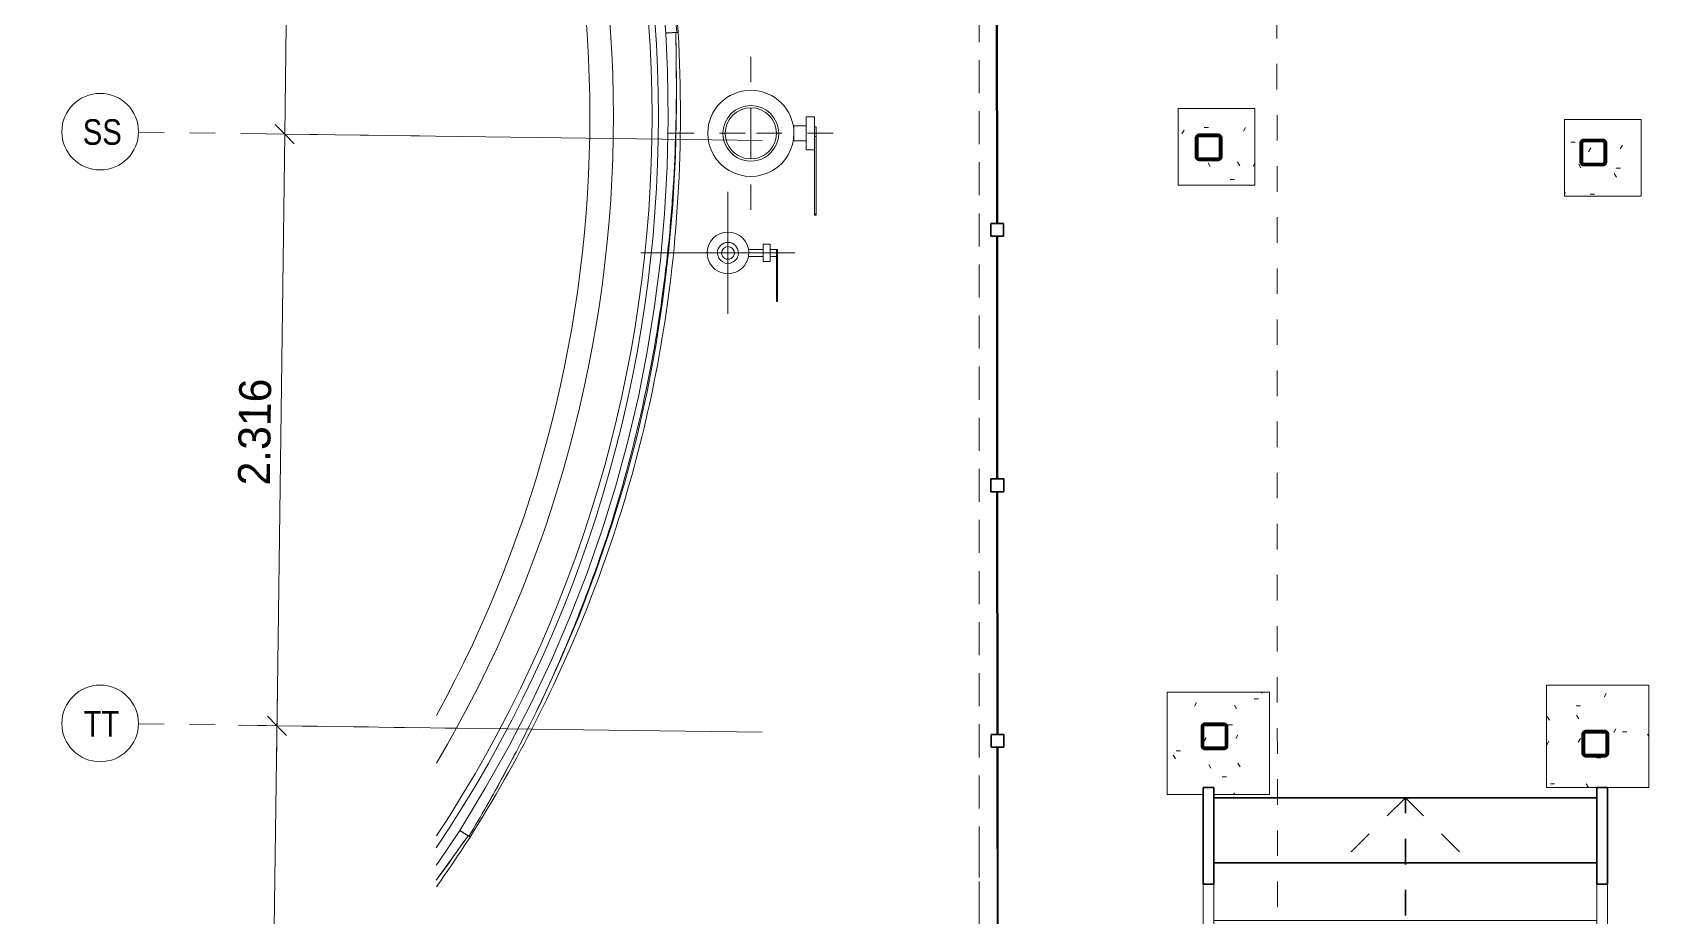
# Model space of a CAD drawing. Header units: metres. Extents: x 0.7 to 94.6, y -58.8 to 13.6.
# Drawn here: x 0.69 to 7.02, y -53.97 to -50.51 of the extents above; entities that cross this region are included whole.
import ezdxf

# ---------------------------------------------------------------- set-up
doc = ezdxf.new("R2010")
doc.units = ezdxf.units.M
for name, pattern in [('Basculante', [0.003969, 0.002381, -0.001587]), ('Dash', [0.006, 0.003, -0.003]), ('Grid Line', [0.022225, 0.0127, -0.003175, 0.003175, -0.003175]), ('Hidden', [0.007144, 0.004763, -0.002381])]:
    doc.linetypes.add(name, pattern=pattern)
for name, color, linetype, lineweight in [('A-ANNO-DIMS', 7, 'Continuous', 9), ('A-ANNO-DIMS-50', 7, 'Continuous', 9), ('A-GENM', 7, 'Continuous', 18), ('A-GLAZ-CWMG', 7, 'Continuous', 18), ('A-MASS', 7, 'Continuous', 18), ('C-TOPO', 7, 'Continuous', 18), ('P-SANR-FIXT', 7, 'Continuous', 18), ('P-SANR-FIXT-HDLN', 7, 'Dash', 18), ('S-COLS', 7, 'Continuous', 18), ('S-GRID', 7, 'Continuous', 9), ('S-GRID-IDEN', 7, 'Continuous', 9)]:
    doc.layers.add(name, color=color, linetype=linetype, lineweight=lineweight)
doc.layers.add('A-DETL', color=7, linetype='Continuous', lineweight=18, true_color=0x00a600)
doc.styles.add('Century Gothic', font='GOTHIC.TTF', dxfattribs={"height": 0.125})
doc.styles.add('Saira Condensed', font='SairaCondensed-Regular.ttf', dxfattribs={"height": 0.1})
doc.dimstyles.new('C_G_2_5mm', dxfattribs={"dimscale": 0.3048, "dimtxt": 0.130521, "dimasz": 0.246063, "dimexe": 0.492126, "dimexo": 0.328084, "dimgap": 0.016404, "dimtad": 1, "dimdec": 3, "dimrnd": 0.001, "dimzin": 0, "dimdsep": 46, "dimtxsty": 'Century Gothic', "dimblk1": 'OBLIQUE', "dimblk2": 'OBLIQUE', "dimsah": 1, "dimcen": 0.09, "dimdle": 0.492126, "dimazin": 2, "dimtfac": 1, "dimtdec": 4, "dimtix": 1, "dimtmove": 0, "dimatfit": 3, "dimfxl": 1, "dimtvp": 1, "dimtolj": 1, "dimtzin": 0, "dimarcsym": 2})

# ---------------------------------------------------------------- blocks, each defined once
blk = doc.blocks.new('YADRAN_LASQUEMAS_ARQ_MO_000_SITIO_rvt-1-PLANTA TERRAZAS EXISTENTE -Actualización - Zona 02-NAUX01')
at = {"layer": 'C-TOPO', "color": 254, "linetype": 'Hidden', "true_color": 0xcccccc}
for p, q in [((5.5656, -56.5313), (5.5555, -37.2364)), ((4.3971, -50.4454), (4.3972, -53.716)), ((4.3972, -53.716), (4.3971, -50.4454)), ((4.3972, -53.716), (4.3973, -56.5313)), ((4.3973, -56.5313), (4.3972, -53.716))]:
    blk.add_line(p, q, dxfattribs=at)
blk = doc.blocks.new('M_Estanque-Terraza - M_Estanque-Terraza-V1-PLANTA TERRAZAS EXISTENTE -Actualización - Zona 02-NAUX01')
at = {"layer": 'P-SANR-FIXT'}
for radius, start, end in [(5.1516, 252.98648, 320.52127), (5.1266, 253.42452, 320.10119), (4.9755, 256.17302, 317.35246), (4.8832, 258.04478, 315.44524)]:
    blk.add_arc((0, 0), radius, start, end, dxfattribs=at)
blk = doc.blocks.new('Circular Mullion - 5mm-V2-PLANTA TERRAZAS EXISTENTE -Actualización - Zona 02-NAUX01')
at = {"layer": 'A-GLAZ-CWMG'}
for p, q in [((4.4682, -55.3058), (4.469, -56.2558)), ((4.4715, -56.2558), (4.4707, -55.3058)), ((4.4707, -55.3058), (4.4715, -56.2558)), ((4.474, -56.2558), (4.4732, -55.3058))]:
    blk.add_line(p, q, dxfattribs=at)
blk = doc.blocks.new('Rectangular Mullion - 50 x 50 mm-2127250-PLANTA TERRAZAS EXISTENTE -Actualización - Zona 02-NAUX01')
at = {"layer": 'A-GLAZ-CWMG', "lineweight": 35}
for p, q in [((-0.025, 0.025), (0.025, 0.025)), ((-0.025, -0.025), (-0.025, 0.025)), ((0.025, 0.025), (0.025, -0.025)), ((0.025, -0.025), (-0.025, -0.025))]:
    blk.add_line(p, q, dxfattribs=at)
blk = doc.blocks.new('M_Tuberia Alimentación-01 - M_Tuberia Alimentación-01-2152466-PLANTA TERRAZAS EXISTENTE -Actualización - Zona 02-NAUX01')
at = {"layer": 'P-SANR-FIXT'}
for p, q in [((-0.2485, 0.3201), (-0.2551, 0.3201)), ((-0.2551, 0.3201), (-0.2551, 0.3169)), ((-0.2551, 0.0118), (-0.2551, 0.3169)), ((-0.2485, 0.3169), (-0.2551, 0.3169)), ((-0.2485, 0.3169), (-0.2485, 0.3201)), ((-0.2485, 0.3169), (-0.2485, 0.0647)), ((-0.2162, 0.0647), (-0.2485, 0.0647)), ((-0.2485, 0), (-0.2485, 0.0647)), ((-0.2162, 0.0647), (-0.2162, 0)), ((-0.2551, 0.0118), (-0.2551, -0.0249)), ((-0.2551, 0.0118), (-0.2485, 0.0118)), ((-0.2485, -0.0647), (-0.2485, 0)), ((-0.1681, 0.0296), (-0.2162, 0.0296)), ((-0.1681, 0.0296), (-0.1681, 0.0028)), ((-0.2551, -0.025), (-0.2485, -0.025)), ((-0.2162, 0), (-0.2162, -0.0647)), ((-0.2162, -0.0296), (-0.1681, -0.0296)), ((-0.1681, -0.0028), (-0.1681, -0.0296)), ((-0.2485, -0.0647), (-0.2162, -0.0647))]:
    blk.add_line(p, q, dxfattribs=at)
for radius, start, end in [(0.1685, 360, 180), (0.109, 360, 180), (0.1, 360, 180), (0.1685, 180, 360), (0.109, 180, 360), (0.1, 180, 360)]:
    blk.add_arc((0, 0), radius, start, end, dxfattribs=at)
at = {"layer": 'P-SANR-FIXT-HDLN'}
for p, q in [((0, 0), (0, 0.301)), ((0.3222, 0), (0, 0)), ((-0.3222, 0), (0, 0)), ((0, 0), (0, -0.301))]:
    blk.add_line(p, q, dxfattribs=at)
blk = doc.blocks.new('M_Tuberia Alimentación-02 - M_Tuberia Alimentación-02-2155587-PLANTA TERRAZAS EXISTENTE -Actualización - Zona 02-NAUX01')
at = {"layer": 'P-SANR-FIXT'}
for p, q in [((-0.1897, 0.1905), (-0.1934, 0.1905)), ((-0.1934, 0.1905), (-0.1934, 0.186)), ((-0.1934, 0.1905), (-0.1934, 0.1903)), ((-0.1897, 0.1903), (-0.1897, 0.1905)), ((-0.1897, 0.186), (-0.1897, 0.1905)), ((0, 0), (0, 0.239)), ((-0.1934, 0), (-0.1934, 0.186)), ((-0.1897, 0.186), (-0.1897, 0)), ((-0.2622, 0), (0.3415, 0)), ((-0.1934, 0), (-0.1934, -0.0139)), ((-0.1934, 0), (-0.1897, 0)), ((-0.165, 0.0139), (-0.1897, 0.0139)), ((-0.1897, -0.0092), (-0.1897, 0)), ((-0.1384, 0.0338), (-0.165, 0.0338)), ((-0.165, 0), (-0.165, 0.0338)), ((-0.1384, 0), (-0.1384, 0.0338)), ((-0.0786, 0.0139), (-0.1384, 0.0139)), ((-0.1934, -0.0139), (-0.1897, -0.0139)), ((-0.1897, -0.0093), (-0.1897, -0.0098)), ((-0.1897, -0.0139), (-0.1897, -0.0099)), ((-0.1897, -0.0139), (-0.165, -0.0139)), ((-0.165, -0.0338), (-0.165, 0)), ((-0.165, -0.0338), (-0.1384, -0.0338)), ((-0.1384, -0.0338), (-0.1384, 0)), ((-0.1384, -0.0139), (-0.0786, -0.0139)), ((0, 0), (0, -0.239))]:
    blk.add_line(p, q, dxfattribs=at)
for radius, start, end in [(0.0814, 360, 180), (0.0814, 180, 360), (0.0411, 360, 180), (0.0411, 180, 360), (0.025, 360, 180), (0.025, 180, 360)]:
    blk.add_arc((0, 0), radius, start, end, dxfattribs=at)
blk = doc.blocks.new('FCA_N_Columna de acero - 100 x 100 mm-2381346-PLANTA TERRAZAS EXISTENTE -Actualización - Zona 02-NAUX01')
at = {"layer": 'S-COLS', "lineweight": 50}
for p, q in [((-0.05, 0.038), (-0.05, -0.038)), ((-0.044, -0.038), (-0.044, 0.038)), ((0.038, 0.05), (-0.038, 0.05)), ((-0.038, 0.044), (0.038, 0.044)), ((0.044, 0.038), (0.044, -0.038)), ((0.05, -0.038), (0.05, 0.038)), ((0.038, -0.044), (-0.038, -0.044)), ((-0.038, -0.05), (0.038, -0.05))]:
    blk.add_line(p, q, dxfattribs=at)
for centre, radius, start, end in [((-0.038, 0.038), 0.012, 90, 180), ((-0.038, 0.038), 0.006, 90, 180), ((0.038, 0.038), 0.012, 360, 90), ((0.038, 0.038), 0.006, 0, 90), ((-0.038, -0.038), 0.012, 180, 270), ((-0.038, -0.038), 0.006, 180, 270), ((0.038, -0.038), 0.006, 270, 360), ((0.038, -0.038), 0.012, 270, 360)]:
    blk.add_arc(centre, radius, start, end, dxfattribs=at)
blk = doc.blocks.new('FCA_N_Columna de acero - 100 x 100 mm-2383536-PLANTA TERRAZAS EXISTENTE -Actualización - Zona 02-NAUX01')
at = {"layer": 'S-COLS', "lineweight": 50}
for p, q in [((-0.05, 0.038), (-0.05, -0.038)), ((-0.044, -0.038), (-0.044, 0.038)), ((0.038, 0.05), (-0.038, 0.05)), ((-0.038, 0.044), (0.038, 0.044)), ((0.044, 0.038), (0.044, -0.038)), ((0.05, -0.038), (0.05, 0.038)), ((0.038, -0.044), (-0.038, -0.044)), ((-0.038, -0.05), (0.038, -0.05))]:
    blk.add_line(p, q, dxfattribs=at)
for centre, radius, start, end in [((-0.038, 0.038), 0.012, 90, 180), ((-0.038, 0.038), 0.006, 90, 180), ((0.038, 0.038), 0.012, 360, 90), ((0.038, 0.038), 0.006, 0, 90), ((-0.038, -0.038), 0.012, 180, 270), ((-0.038, -0.038), 0.006, 180, 270), ((0.038, -0.038), 0.006, 270, 360), ((0.038, -0.038), 0.012, 270, 360)]:
    blk.add_arc(centre, radius, start, end, dxfattribs=at)
blk = doc.blocks.new('M_Concrete-Rectangular-Column - 300 x 300mm-V6-PLANTA TERRAZAS EXISTENTE -Actualización - Zona 02-NAUX01')
at = {"layer": 'S-COLS'}
h = blk.add_hatch(dxfattribs=at)
h.set_pattern_fill('FP_3', color=256, style=0, pattern_type=2)
h.set_pattern_definition([(0, (-6.394, 51.272), (0.4064, 0.1016), [0.01676, -0.28804, 0.01676, -0.28804, -1.626]), (0, (-6.394, 51.272), (0.4064, 0.1016), [-0.6096, 0.01676, -0.59284, 0.01676, -0.28804, -0.7112]), (0, (-6.394, 51.272), (0.4064, 0.1016), [-1.524, 0.01676, -0.18644, 0.01676, -0.49124]), (120, (-6.241, 51.323), (-0.29118818, 0.30115272), [0.01676, -0.28804, 0.01676, -0.28804, -1.626]), (120, (-6.241, 51.323), (-0.29118818, 0.30115272), [-0.6096, 0.01676, -0.59284, 0.01676, -0.28804, -0.7112]), (120, (-6.241, 51.323), (-0.29118818, 0.30115272), [-1.524, 0.01676, -0.18644, 0.01676, -0.49124]), (240, (-6.19, 51.526), (-0.11521182, -0.40275272), [0.01676, -0.28804, 0.01676, -0.28804, -1.626]), (240, (-6.19, 51.526), (-0.11521182, -0.40275272), [-0.6096, 0.01676, -0.59284, 0.01676, -0.28804, -0.7112]), (240, (-6.19, 51.526), (-0.11521182, -0.40275272), [-1.524, 0.01676, -0.18644, 0.01676, -0.49124])])
h.paths.add_polyline_path([(-0.15, -0.15), (0.15, -0.15), (0.15, 0.15), (-0.15, 0.15), (-0.15, -0.0252)])
h.paths.add_polyline_path([(0.0009, -0.0287), (-0.0751, -0.0287), (-0.0836, -0.0252), (-0.0871, -0.0167), (-0.0871, 0.0593), (-0.0836, 0.0678), (-0.0751, 0.0713), (0.0009, 0.0713), (0.0094, 0.0678), (0.0129, 0.0593), (0.0129, -0.0167), (0.0094, -0.0252), (0.0051, -0.027)])
h.paths.add_polyline_path([(-0.0751, -0.0227), (0.0009, -0.0227), (0.0051, -0.021), (0.0069, -0.0167), (0.0069, 0.0593), (0.0051, 0.0635), (0.0009, 0.0653), (-0.0751, 0.0653), (-0.0793, 0.0635), (-0.0811, 0.0593), (-0.0811, -0.0167), (-0.0793, -0.021)])
for p, q in [((-0.15, 0.15), (0.15, 0.15)), ((-0.15, -0.15), (-0.15, 0.15)), ((0.15, 0.15), (0.15, -0.15)), ((0.15, -0.15), (-0.15, -0.15))]:
    blk.add_line(p, q, dxfattribs=at)
blk = doc.blocks.new('M_Concrete-Rectangular-Column - 400 x 400 mm-2401275-PLANTA TERRAZAS EXISTENTE -Actualización - Zona 02-NAUX01')
at = {"layer": 'S-COLS'}
h = blk.add_hatch(dxfattribs=at)
h.set_pattern_fill('FP_4', color=256, style=0, pattern_type=2)
h.set_pattern_definition([(0, (-6.373, 53.536), (0.4064, 0.1016), [0.01676, -0.28804, 0.01676, -0.28804, -1.626]), (0, (-6.373, 53.536), (0.4064, 0.1016), [-0.6096, 0.01676, -0.59284, 0.01676, -0.28804, -0.7112]), (0, (-6.373, 53.536), (0.4064, 0.1016), [-1.524, 0.01676, -0.18644, 0.01676, -0.49124]), (120, (-6.221, 53.587), (-0.29118818, 0.30115272), [0.01676, -0.28804, 0.01676, -0.28804, -1.626]), (120, (-6.221, 53.587), (-0.29118818, 0.30115272), [-0.6096, 0.01676, -0.59284, 0.01676, -0.28804, -0.7112]), (120, (-6.221, 53.587), (-0.29118818, 0.30115272), [-1.524, 0.01676, -0.18644, 0.01676, -0.49124]), (240, (-6.17, 53.79), (-0.11521182, -0.40275272), [0.01676, -0.28804, 0.01676, -0.28804, -1.626]), (240, (-6.17, 53.79), (-0.11521182, -0.40275272), [-0.6096, 0.01676, -0.59284, 0.01676, -0.28804, -0.7112]), (240, (-6.17, 53.79), (-0.11521182, -0.40275272), [-1.524, 0.01676, -0.18644, 0.01676, -0.49124])])
h.paths.add_polyline_path([(0.2, -0.2), (0.2, 0.2), (-0.2, 0.2), (-0.2, -0.2), (0.1742, -0.2)])
h.paths.add_polyline_path([(-0.0466, -0.0785), (-0.0551, -0.075), (-0.0586, -0.0665), (-0.0586, 0.0095), (-0.0551, 0.0179), (-0.0466, 0.0215), (0.0294, 0.0215), (0.0378, 0.0179), (0.0414, 0.0095), (0.0414, -0.0665), (0.0378, -0.075), (0.0294, -0.0785)])
h.paths.add_polyline_path([(-0.0466, -0.0725), (0.0294, -0.0725), (0.0336, -0.0708), (0.0354, -0.0665), (0.0354, 0.0095), (0.0336, 0.0137), (0.0294, 0.0155), (-0.0466, 0.0155), (-0.0509, 0.0137), (-0.0526, 0.0095), (-0.0526, -0.0665), (-0.0509, -0.0708)])
for p, q in [((-0.2, 0.2), (0.2, 0.2)), ((-0.2, -0.2), (-0.2, 0.2)), ((0.2, 0.2), (0.2, -0.2)), ((0.2, -0.2), (-0.2, -0.2))]:
    blk.add_line(p, q, dxfattribs=at)
blk = doc.blocks.new('M_Concrete-Rectangular-Column - 400 x 400 mm-V8-PLANTA TERRAZAS EXISTENTE -Actualización - Zona 02-NAUX01')
at = {"layer": 'S-COLS'}
h = blk.add_hatch(dxfattribs=at)
h.set_pattern_fill('FP_7', color=256, style=0, pattern_type=2)
h.set_pattern_definition([(0, (-4.89, 53.563), (0.4064, 0.1016), [0.01676, -0.28804, 0.01676, -0.28804, -1.626]), (0, (-4.89, 53.563), (0.4064, 0.1016), [-0.6096, 0.01676, -0.59284, 0.01676, -0.28804, -0.7112]), (0, (-4.89, 53.563), (0.4064, 0.1016), [-1.524, 0.01676, -0.18644, 0.01676, -0.49124]), (120, (-4.737, 53.614), (-0.29118818, 0.30115272), [0.01676, -0.28804, 0.01676, -0.28804, -1.626]), (120, (-4.737, 53.614), (-0.29118818, 0.30115272), [-0.6096, 0.01676, -0.59284, 0.01676, -0.28804, -0.7112]), (120, (-4.737, 53.614), (-0.29118818, 0.30115272), [-1.524, 0.01676, -0.18644, 0.01676, -0.49124]), (240, (-4.687, 53.817), (-0.11521182, -0.40275272), [0.01676, -0.28804, 0.01676, -0.28804, -1.626]), (240, (-4.687, 53.817), (-0.11521182, -0.40275272), [-0.6096, 0.01676, -0.59284, 0.01676, -0.28804, -0.7112]), (240, (-4.687, 53.817), (-0.11521182, -0.40275272), [-1.524, 0.01676, -0.18644, 0.01676, -0.49124])])
h.paths.add_polyline_path([(-0.2, -0.2), (-0.0592, -0.2), (-0.059, -0.1732), (-0.0177, -0.1732), (-0.0177, -0.2), (0.2, -0.2), (0.2, 0.2), (-0.2, 0.2), (-0.2, -0.0195)])
h.paths.add_polyline_path([(0.023, -0.023), (-0.053, -0.023), (-0.0615, -0.0195), (-0.065, -0.011), (-0.065, 0.065), (-0.0615, 0.0735), (-0.053, 0.077), (0.023, 0.077), (0.0315, 0.0735), (0.035, 0.065), (0.035, -0.011), (0.0315, -0.0195), (0.0272, -0.0212)])
h.paths.add_polyline_path([(0.023, -0.017), (0.0272, -0.0152), (0.029, -0.011), (0.029, 0.065), (0.0272, 0.0692), (0.023, 0.071), (-0.053, 0.071), (-0.0572, 0.0692), (-0.059, 0.065), (-0.059, -0.011), (-0.0572, -0.0152), (-0.053, -0.017), (-0.0177, -0.017)])
for p, q in [((-0.2, 0.2), (0.2, 0.2)), ((-0.2, -0.2), (-0.2, 0.2)), ((0.2, 0.2), (0.2, -0.2)), ((-0.0592, -0.2), (-0.2, -0.2)), ((0.2, -0.2), (-0.0177, -0.2))]:
    blk.add_line(p, q, dxfattribs=at)
blk = doc.blocks.new('M_Concrete-Rectangular-Column - 300 x 300mm-2414439-PLANTA TERRAZAS EXISTENTE -Actualización - Zona 02-NAUX01')
at = {"layer": 'S-COLS'}
h = blk.add_hatch(dxfattribs=at)
h.set_pattern_fill('FP_8', color=256, style=0, pattern_type=2)
h.set_pattern_definition([(0, (-4.882, 51.228), (0.4064, 0.1016), [0.01676, -0.28804, 0.01676, -0.28804, -1.626]), (0, (-4.882, 51.228), (0.4064, 0.1016), [-0.6096, 0.01676, -0.59284, 0.01676, -0.28804, -0.7112]), (0, (-4.882, 51.228), (0.4064, 0.1016), [-1.524, 0.01676, -0.18644, 0.01676, -0.49124]), (120, (-4.73, 51.279), (-0.29118818, 0.30115272), [0.01676, -0.28804, 0.01676, -0.28804, -1.626]), (120, (-4.73, 51.279), (-0.29118818, 0.30115272), [-0.6096, 0.01676, -0.59284, 0.01676, -0.28804, -0.7112]), (120, (-4.73, 51.279), (-0.29118818, 0.30115272), [-1.524, 0.01676, -0.18644, 0.01676, -0.49124]), (240, (-4.679, 51.482), (-0.11521182, -0.40275272), [0.01676, -0.28804, 0.01676, -0.28804, -1.626]), (240, (-4.679, 51.482), (-0.11521182, -0.40275272), [-0.6096, 0.01676, -0.59284, 0.01676, -0.28804, -0.7112]), (240, (-4.679, 51.482), (-0.11521182, -0.40275272), [-1.524, 0.01676, -0.18644, 0.01676, -0.49124])])
h.paths.add_polyline_path([(-0.15, -0.15), (0.15, -0.15), (0.15, 0.15), (-0.15, 0.15), (-0.15, -0.0489)])
h.paths.add_polyline_path([(0.008, -0.0524), (-0.068, -0.0524), (-0.0765, -0.0489), (-0.08, -0.0404), (-0.08, 0.0356), (-0.0765, 0.0441), (-0.068, 0.0476), (0.008, 0.0476), (0.0165, 0.0441), (0.02, 0.0356), (0.02, -0.0404), (0.0165, -0.0489), (0.0123, -0.0506)])
h.paths.add_polyline_path([(0.008, -0.0464), (0.0123, -0.0446), (0.014, -0.0404), (0.014, 0.0356), (0.0123, 0.0399), (0.008, 0.0416), (-0.068, 0.0416), (-0.0722, 0.0399), (-0.074, 0.0356), (-0.074, -0.0404), (-0.0722, -0.0446), (-0.068, -0.0464)])
for p, q in [((-0.15, 0.15), (0.15, 0.15)), ((-0.15, -0.15), (-0.15, 0.15)), ((0.15, 0.15), (0.15, -0.15)), ((0.15, -0.15), (-0.15, -0.15))]:
    blk.add_line(p, q, dxfattribs=at)
blk = doc.blocks.new('FCA_N_Columna de acero - 100 x 100 mm-2401719-PLANTA TERRAZAS EXISTENTE -Actualización - Zona 02-NAUX01')
at = {"layer": 'S-COLS', "lineweight": 50}
for p, q in [((-0.05, 0.038), (-0.05, -0.038)), ((-0.044, -0.038), (-0.044, 0.038)), ((0.038, 0.05), (-0.038, 0.05)), ((-0.038, 0.044), (0.038, 0.044)), ((0.044, 0.038), (0.044, -0.038)), ((0.05, -0.038), (0.05, 0.038)), ((0.038, -0.044), (-0.038, -0.044)), ((-0.038, -0.05), (0.038, -0.05))]:
    blk.add_line(p, q, dxfattribs=at)
for centre, radius, start, end in [((-0.038, 0.038), 0.012, 90, 180), ((-0.038, 0.038), 0.006, 90, 180), ((0.038, 0.038), 0.012, 360, 90), ((0.038, 0.038), 0.006, 0, 90), ((-0.038, -0.038), 0.012, 180, 270), ((-0.038, -0.038), 0.006, 180, 270), ((0.038, -0.038), 0.006, 270, 360), ((0.038, -0.038), 0.012, 270, 360)]:
    blk.add_arc(centre, radius, start, end, dxfattribs=at)
blk = doc.blocks.new('M-Escalera-01 - M-Escalera-01-2407295-PLANTA TERRAZAS EXISTENTE -Actualización - Zona 02-NAUX01')
at = {"layer": 'A-GENM'}
for p, q in [((-1.5814, 0.7939), (-2.4967, 0.7939)), ((-1.0866, 0.7939), (-2.367, 0.7939)), ((-1.0689, 0.7908), (-0.6037, 0.7908)), ((-2.4967, 0.7439), (-1.5814, 0.7439)), ((-2.3648, 0.7439), (-1.0866, 0.7439)), ((-2.3268, 0.7439), (-2.3268, -0.7463)), ((-2.1009, 0.7439), (-2.1009, -0.7463)), ((-1.8681, 0.7439), (-1.8681, -0.7463)), ((-1.6421, 0.7439), (-1.6421, -0.7463)), ((-1.4213, 0.7439), (-1.4213, -0.7463)), ((-1.1911, 0.7439), (-1.1911, -0.7463)), ((-0.6037, 0.7494), (-1.0632, 0.7494)), ((-0.9728, 0.7494), (-0.9728, -0.7494)), ((-0.7469, 0.7494), (-0.7469, -0.7494)), ((-1.5814, -0.7463), (-2.4967, -0.7463)), ((-1.0866, -0.7463), (-2.367, -0.7463)), ((-1.0689, -0.7494), (-0.6037, -0.7494)), ((-2.4967, -0.7963), (-1.5814, -0.7963)), ((-2.3648, -0.7963), (-1.0866, -0.7963)), ((-0.6037, -0.7908), (-1.0632, -0.7908))]:
    blk.add_line(p, q, dxfattribs=at)
at = {"layer": 'A-GENM', "lineweight": 35}
for p, q in [((-0.226, 0.7908), (-0.6037, 0.7908)), ((-0.6037, 0.7908), (-0.6037, 0.7494)), ((-0.226, 0.7494), (-0.226, 0.7908)), ((-0.6037, 0.7494), (-0.226, 0.7494)), ((-0.2657, 0.7494), (-0.5201, 0.7494)), ((-0.5201, 0.7494), (-0.5201, -0.7494)), ((-0.2657, -0.7494), (-0.2657, 0.7494)), ((-0.226, -0.7494), (-0.6037, -0.7494)), ((-0.6037, -0.7494), (-0.6037, -0.7908)), ((-0.5201, -0.7494), (-0.2657, -0.7494)), ((-0.226, -0.7908), (-0.226, -0.7494)), ((-0.6037, -0.7908), (-0.226, -0.7908))]:
    blk.add_line(p, q, dxfattribs=at)
at = {"layer": 'A-GENM', "lineweight": 35, "flags": 128}
for points in [[(-1.5438, 0.7689), (-1.5446, 0.7741), (-1.5471, 0.7791), (-1.551, 0.7836), (-1.5562, 0.7875), (-1.5626, 0.7906), (-1.5698, 0.7927), (-1.5775, 0.7938), (-1.5853, 0.7938), (-1.593, 0.7927), (-1.6002, 0.7906), (-1.6066, 0.7875), (-1.6118, 0.7836), (-1.6158, 0.7791), (-1.6182, 0.7741), (-1.619, 0.7689)], [(-1.619, 0.7689), (-1.6182, 0.7637), (-1.6158, 0.7587), (-1.6118, 0.7542), (-1.6066, 0.7503), (-1.6002, 0.7473), (-1.593, 0.7451), (-1.5853, 0.7441), (-1.5775, 0.7441), (-1.5698, 0.7451), (-1.5626, 0.7473), (-1.5562, 0.7503), (-1.551, 0.7542), (-1.5471, 0.7587), (-1.5446, 0.7637), (-1.5438, 0.7689)], [(-1.0866, 0.7939), (-1.095, 0.7933), (-1.1029, 0.7914), (-1.11, 0.7885), (-1.116, 0.7845), (-1.1205, 0.7798), (-1.1232, 0.7745), (-1.1242, 0.7689), (-1.1232, 0.7634), (-1.1205, 0.7581), (-1.116, 0.7533), (-1.11, 0.7494), (-1.1029, 0.7464), (-1.095, 0.7445), (-1.0866, 0.7439)], [(-1.0866, 0.7439), (-1.0783, 0.7445), (-1.0703, 0.7464), (-1.0632, 0.7494), (-1.0573, 0.7533), (-1.0528, 0.7581), (-1.05, 0.7634), (-1.0491, 0.7689), (-1.05, 0.7745), (-1.0528, 0.7798), (-1.0573, 0.7845), (-1.0632, 0.7885), (-1.0703, 0.7914), (-1.0783, 0.7933), (-1.0866, 0.7939)], [(-1.5438, -0.7713), (-1.5446, -0.7661), (-1.5471, -0.7612), (-1.551, -0.7566), (-1.5562, -0.7527), (-1.5626, -0.7497), (-1.5698, -0.7475), (-1.5775, -0.7465), (-1.5853, -0.7465), (-1.593, -0.7475), (-1.6002, -0.7497), (-1.6066, -0.7527), (-1.6118, -0.7566), (-1.6158, -0.7612), (-1.6182, -0.7661), (-1.619, -0.7713)], [(-1.0866, -0.7463), (-1.095, -0.747), (-1.1029, -0.7488), (-1.11, -0.7518), (-1.116, -0.7557), (-1.1205, -0.7605), (-1.1232, -0.7658), (-1.1242, -0.7713), (-1.1232, -0.7769), (-1.1205, -0.7822), (-1.116, -0.7869), (-1.11, -0.7909), (-1.1029, -0.7938), (-1.095, -0.7957), (-1.0866, -0.7963)], [(-1.0866, -0.7963), (-1.0783, -0.7957), (-1.0703, -0.7938), (-1.0632, -0.7909), (-1.0573, -0.7869), (-1.0528, -0.7822), (-1.05, -0.7769), (-1.0491, -0.7713), (-1.05, -0.7658), (-1.0528, -0.7605), (-1.0573, -0.7557), (-1.0632, -0.7518), (-1.0703, -0.7488), (-1.0783, -0.747), (-1.0866, -0.7463)], [(-1.619, -0.7713), (-1.6182, -0.7765), (-1.6158, -0.7815), (-1.6118, -0.786), (-1.6066, -0.7899), (-1.6002, -0.793), (-1.593, -0.7951), (-1.5853, -0.7962), (-1.5775, -0.7962), (-1.5698, -0.7951), (-1.5626, -0.793), (-1.5562, -0.7899), (-1.551, -0.786), (-1.5471, -0.7815), (-1.5446, -0.7765), (-1.5438, -0.7713)]]:
    blk.add_lwpolyline(points, dxfattribs=at)
at = {"layer": 'A-GENM', "lineweight": 35}
for centre, start, end in [((-1.258, 0.7685), 0, 180), ((-1.258, 0.7685), 180, 360), ((-1.258, -0.7717), 0, 180), ((-1.258, -0.7717), 180, 360)]:
    blk.add_arc(centre, 0.025, start, end, dxfattribs=at)
at = {"layer": 'A-GENM'}
for centre in [(-2.3677, 0.7685), (-2.3677, -0.7717)]:
    blk.add_arc(centre, 0.025, 252.39642, 275.79383, dxfattribs=at)
for centre, start_param, end_param in [((-2.4967, 0.7689), 0, 1.570796), ((-2.4967, 0.7689), 1.570796, 3.141593), ((-2.4967, -0.7713), 0, 1.570796), ((-2.4967, -0.7713), 1.570796, 3.141593)]:
    blk.add_ellipse(centre, major_axis=(0, 0.025), ratio=0.664598, start_param=start_param, end_param=end_param, dxfattribs=at)
blk = doc.blocks.new('Grid - 3mm-1144979-PLANTA TERRAZAS EXISTENTE -Actualización - Zona 02-NAUX01')
at = {"layer": 'S-GRID-IDEN'}
blk.add_circle((0, 0), 0.003, dxfattribs=at)
blk = doc.blocks.new('DIMBLOCK2-PLANTA TERRAZAS EXISTENTE -Actualización - Zona 02-NAUX01')
at = {"layer": 'A-ANNO-DIMS-50'}
for p, q in [((1.7603, -44.8971), (1.6103, -44.8951)), ((1.7603, -44.8971), (1.6804, -50.9059)), ((1.7603, -44.8971), (3.548, -44.9209)), ((1.6804, -50.9059), (1.5305, -50.9039)), ((1.6804, -50.9059), (3.548, -50.9308))]:
    blk.add_line(p, q, dxfattribs=at)
at = {"layer": 'A-ANNO-DIMS-50', "lineweight": 35}
for p, q in [((1.7603, -44.8971), (1.7233, -44.8591)), ((1.7603, -44.8971), (1.7973, -44.9351)), ((1.6804, -50.9059), (1.6434, -50.8679)), ((1.6804, -50.9059), (1.7174, -50.9439))]:
    blk.add_line(p, q, dxfattribs=at)
at = {"layer": 'A-ANNO-DIMS-50', "color": 0, "insert": (1.5523, -48.1179), "char_height": 0.125, "width": 0.52457, "attachment_point": 1, "rotation": 89.23835, "line_spacing_factor": 0.984502, "style": 'Century Gothic'}
blk.add_mtext('6.009', dxfattribs=at)
blk = doc.blocks.new('_Oblique')
at = {"color": 0, "linetype": 'ByBlock', "lineweight": -2}
blk.add_line((-0.5, -0.5), (0.5, 0.5), dxfattribs=at)
blk = doc.blocks.new('DIMBLOCK3-PLANTA TERRAZAS EXISTENTE -Actualización - Zona 02-NAUX01')
at = {"layer": 'A-ANNO-DIMS-50'}
for p, q in [((1.6804, -50.9059), (1.5305, -50.9039)), ((1.6804, -50.9059), (1.6477, -53.3718)), ((1.6804, -50.9059), (3.548, -50.9308)), ((1.6496, -53.2218), (1.4997, -53.2198)), ((1.6496, -53.2218), (3.548, -53.247))]:
    blk.add_line(p, q, dxfattribs=at)
at = {"layer": 'A-ANNO-DIMS-50', "lineweight": 35}
for p, q in [((1.6804, -50.9059), (1.6434, -50.8679)), ((1.6804, -50.9059), (1.7174, -50.9439)), ((1.6496, -53.2218), (1.6127, -53.1838)), ((1.6496, -53.2218), (1.6866, -53.2598))]:
    blk.add_line(p, q, dxfattribs=at)
at = {"layer": 'A-ANNO-DIMS-50', "color": 0, "insert": (1.4969, -52.2802), "char_height": 0.125, "width": 0.52457, "attachment_point": 1, "rotation": 89.23835, "line_spacing_factor": 0.984502, "style": 'Century Gothic'}
blk.add_mtext('2.316', dxfattribs=at)
blk = doc.blocks.new('DIMBLOCK5-PLANTA TERRAZAS EXISTENTE -Actualización - Zona 02-NAUX01')
at = {"layer": 'A-ANNO-DIMS-50'}
for p, q in [((1.6516, -53.0718), (1.6165, -55.7169)), ((1.6496, -53.2218), (1.4997, -53.2198)), ((1.6496, -53.2218), (3.548, -53.247)), ((1.6185, -55.567), (1.4685, -55.565)), ((1.6185, -55.567), (3.548, -55.5926))]:
    blk.add_line(p, q, dxfattribs=at)
at = {"layer": 'A-ANNO-DIMS-50', "lineweight": 35}
for p, q in [((1.6496, -53.2218), (1.6127, -53.1838)), ((1.6496, -53.2218), (1.6866, -53.2598)), ((1.6185, -55.567), (1.5815, -55.529)), ((1.6185, -55.567), (1.6555, -55.605))]:
    blk.add_line(p, q, dxfattribs=at)
at = {"layer": 'A-ANNO-DIMS-50', "color": 0, "insert": (1.466, -54.6107), "char_height": 0.125, "width": 0.52457, "attachment_point": 1, "rotation": 89.23835, "line_spacing_factor": 0.984502, "style": 'Century Gothic'}
blk.add_mtext('2.345', dxfattribs=at)

msp = doc.modelspace()

# ---------------------------------------------------------------- linework, layer by layer
at = {"layer": 'A-DETL', "color": 1, "linetype": 'Basculante', "lineweight": 35, "true_color": 0xff0000}
for p, q in [((6.0648, -53.5032), (5.8104, -53.7576)), ((6.0648, -55.5643), (6.0648, -53.5032)), ((6.0648, -53.5032), (6.3192, -53.7576))]:
    msp.add_line(p, q, dxfattribs=at)
at = {"layer": 'A-MASS', "color": 253, "true_color": 0xaaaaaa, "flags": 128}
for points in [[(3.1714, -50.5104), (3.1546, -50.3179), (3.1316, -50.1289), (3.1026, -49.9433), (3.0676, -49.761), (3.0267, -49.5818), (2.9799, -49.4055), (2.9272, -49.2322), (2.8687, -49.0616), (2.8043, -48.8936), (2.734, -48.7281), (2.6579, -48.565), (2.5757, -48.4041), (2.4876, -48.2455), (2.3933, -48.0891), (2.2929, -47.9346), (2.2732, -47.9064)], [(2.3649, -53.6313), (2.465, -53.466), (2.558, -53.2999), (2.6442, -53.1329), (2.7235, -52.9651), (2.7963, -52.7963), (2.8625, -52.6264), (2.9223, -52.4554), (2.9758, -52.2831), (3.023, -52.1095), (3.064, -51.9344), (3.0988, -51.7578), (3.1274, -51.5795), (3.1499, -51.3995), (3.1662, -51.2176), (3.1763, -51.0336), (3.1802, -50.8475), (3.1777, -50.6592), (3.1714, -50.5105)], [(2.481, -53.5167), (2.5867, -53.3227), (2.6773, -53.1424), (2.7585, -52.9664), (2.8318, -52.792), (2.8981, -52.6179), (2.9576, -52.4435), (3.0106, -52.2683), (3.0573, -52.092), (3.0977, -51.9143), (3.132, -51.7349), (3.1602, -51.5534), (3.1823, -51.3696), (3.1985, -51.1825), (3.2087, -50.9913), (3.213, -50.7933), (3.2116, -50.5819), (3.2106, -50.5363)], [(2.2732, -53.7678), (2.2823, -53.755), (2.365, -53.6313)], [(2.2732, -53.8264), (2.3552, -53.7126), (2.3813, -53.6753)]]:
    msp.add_lwpolyline(points, dxfattribs=at)
at = {"layer": 'A-MASS', "color": 253, "true_color": 0xaaaaaa}
for points, knots in [([(3.2141, -50.5077), (3.2056, -50.4166), (3.1901, -50.2801), (3.1634, -50.0989), (3.1325, -49.9185), (3.086, -49.6943), (3.0032, -49.3752), (2.8823, -49.0099), (2.7103, -48.6051), (2.54, -48.2806), (2.3907, -48.0322), (2.3125, -47.9121), (2.2733, -47.854)], [-1, -1, -1, -1, -0.9166667, -0.875, -0.8333333, -0.75, -0.6666667, -0.5333333, -0.4, -0.2666667, -0.2, -0.1362385, -0.1362385, -0.1362385, -0.1362385]), ([(3.2196, -50.5074), (3.195, -50.1581), (3.085, -49.4836), (2.7563, -48.5942), (2.4403, -48.0588), (2.2745, -47.8227)], [0, 0, 0, 0, 0.3076923, 0.6153846, 0.8741328, 0.8741328, 0.8741328, 0.8741328]), ([(2.401, -53.6544), (2.4479, -53.5758), (2.516, -53.4565), (2.6013, -53.2944), (2.683, -53.1305), (2.7777, -52.9221), (2.8993, -52.6157), (3.0173, -52.2494), (3.1174, -51.8212), (3.1715, -51.4587), (3.198, -51.1669), (3.2097, -50.9475), (3.2138, -50.7278), (3.2119, -50.5813), (3.2099, -50.508)], [-1, -1, -1, -1, -0.916667, -0.875, -0.833333, -0.75, -0.666667, -0.533333, -0.4, -0.266667, -0.2, -0.133333, -0.066667, 0, 0, 0, 0]), ([(2.4056, -53.6573), (2.592, -53.3608), (2.9013, -52.7515), (3.1984, -51.7082), (3.2438, -50.9445), (3.2196, -50.5074)], [0, 0, 0, 0, 0.307692, 0.615385, 1, 1, 1, 1]), ([(3.1717, -50.5105), (3.1716, -50.5105), (3.1712, -50.5105), (3.1718, -50.5104), (3.173, -50.5104), (3.1735, -50.5103)], [0.367385, 0.367385, 0.367385, 0.367385, 0.3888889, 0.4444444, 0.4760607, 0.4760607, 0.4760607, 0.4760607]), ([(3.1743, -50.5102), (3.173, -50.5103), (3.1721, -50.5104), (3.1717, -50.5104), (3.1716, -50.5104)], [0.5, 0.5, 0.5, 0.5, 0.5625, 0.56535298, 0.56535298, 0.56535298, 0.56535298]), ([(3.1719, -50.5104), (3.1724, -50.5104), (3.1741, -50.5103), (3.1769, -50.5101), (3.1787, -50.51)], [0.6336118, 0.6336118, 0.6336118, 0.6336118, 0.6875, 0.7424537, 0.7424537, 0.7424537, 0.7424537]), ([(3.1736, -50.5103), (3.174, -50.5103), (3.1745, -50.5103), (3.1749, -50.5103), (3.1749, -50.5103)], [0.47798969, 0.47798969, 0.47798969, 0.47798969, 0.5, 0.50081794, 0.50081794, 0.50081794, 0.50081794]), ([(3.1749, -50.5103), (3.1761, -50.5102), (3.1784, -50.51), (3.1812, -50.5099), (3.1825, -50.5098)], [0.50081794, 0.50081794, 0.50081794, 0.50081794, 0.55555556, 0.59549269, 0.59549269, 0.59549269, 0.59549269]), ([(3.1825, -50.5097), (3.1812, -50.5098), (3.1785, -50.51), (3.1763, -50.5101), (3.1753, -50.5102)], [0.39743528, 0.39743528, 0.39743528, 0.39743528, 0.4375, 0.48336687, 0.48336687, 0.48336687, 0.48336687]), ([(3.1794, -50.5099), (3.1836, -50.5097), (3.1896, -50.5093), (3.197, -50.5088), (3.1975, -50.5088)], [0.75, 0.75, 0.75, 0.75, 0.875, 0.8843783, 0.8843783, 0.8843783, 0.8843783]), ([(3.2017, -50.5085), (3.2005, -50.5086), (3.195, -50.5089), (3.1881, -50.5094), (3.1832, -50.5097), (3.1825, -50.5097)], [0.2125809, 0.2125809, 0.2125809, 0.2125809, 0.25, 0.375, 0.3974353, 0.3974353, 0.3974353, 0.3974353]), ([(3.1825, -50.5098), (3.1847, -50.5096), (3.1907, -50.5093), (3.1975, -50.5088), (3.201, -50.5086), (3.2015, -50.5086)], [0.5954927, 0.5954927, 0.5954927, 0.5954927, 0.6666667, 0.7777778, 0.7972065, 0.7972065, 0.7972065, 0.7972065]), ([(3.2015, -50.5086), (3.2025, -50.5085), (3.2047, -50.5084), (3.2084, -50.5081), (3.2098, -50.5081), (3.2099, -50.508)], [0.7972065, 0.7972065, 0.7972065, 0.7972065, 0.8333333, 0.8888889, 1, 1, 1, 1]), ([(3.2104, -50.508), (3.2099, -50.508), (3.2082, -50.5081), (3.2052, -50.5083), (3.2025, -50.5085), (3.2017, -50.5085)], [0.1009673, 0.1009673, 0.1009673, 0.1009673, 0.125, 0.1875, 0.2125809, 0.2125809, 0.2125809, 0.2125809]), ([(3.2141, -50.5077), (3.2138, -50.5078), (3.2128, -50.5078), (3.2111, -50.5079), (3.2104, -50.508)], [0, 0, 0, 0, 0.0625, 0.1009673, 0.1009673, 0.1009673, 0.1009673]), ([(2.365, -53.6313), (2.365, -53.6313), (2.3654, -53.6315), (2.3663, -53.6322), (2.3668, -53.6324)], [0.39590453, 0.39590453, 0.39590453, 0.39590453, 0.44444444, 0.4762729, 0.4762729, 0.4762729, 0.4762729]), ([(2.3673, -53.6329), (2.3663, -53.6322), (2.3655, -53.6317), (2.3651, -53.6315), (2.3651, -53.6315)], [0.5, 0.5, 0.5, 0.5, 0.5625, 0.56491542, 0.56491542, 0.56491542, 0.56491542]), ([(2.3872, -53.6455), (2.3845, -53.6438), (2.3795, -53.6406), (2.3714, -53.6354), (2.3675, -53.6329), (2.3661, -53.632)], [0.1111111, 0.1111111, 0.1111111, 0.1111111, 0.1666667, 0.2222222, 0.3333333, 0.3333333, 0.3333333, 0.3333333]), ([(2.3664, -53.6323), (2.3667, -53.6325), (2.3679, -53.6332), (2.3696, -53.6343), (2.3711, -53.6353)], [0.66647195, 0.66647195, 0.66647195, 0.66647195, 0.6875, 0.74267437, 0.74267437, 0.74267437, 0.74267437]), ([(2.3679, -53.6332), (2.3689, -53.6338), (2.3709, -53.6351), (2.3733, -53.6366), (2.3743, -53.6373)], [0.5, 0.5, 0.5, 0.5, 0.55555556, 0.59596889, 0.59596889, 0.59596889, 0.59596889]), ([(2.3743, -53.6373), (2.3732, -53.6366), (2.3709, -53.6352), (2.369, -53.634), (2.3682, -53.6334)], [0.3968533, 0.3968533, 0.3968533, 0.3968533, 0.4375, 0.48421304, 0.48421304, 0.48421304, 0.48421304]), ([(2.3717, -53.6356), (2.3752, -53.6379), (2.3803, -53.6411), (2.3865, -53.6451), (2.387, -53.6454)], [0.75, 0.75, 0.75, 0.75, 0.875, 0.8844508, 0.8844508, 0.8844508, 0.8844508]), ([(2.3743, -53.6373), (2.3762, -53.6385), (2.3813, -53.6417), (2.387, -53.6454), (2.3899, -53.6472), (2.3903, -53.6475)], [0.5959689, 0.5959689, 0.5959689, 0.5959689, 0.6666667, 0.7777778, 0.7967553, 0.7967553, 0.7967553, 0.7967553]), ([(2.3905, -53.6476), (2.3895, -53.647), (2.3848, -53.6441), (2.379, -53.6403), (2.3749, -53.6377), (2.3743, -53.6373)], [0.2131738, 0.2131738, 0.2131738, 0.2131738, 0.25, 0.375, 0.3968533, 0.3968533, 0.3968533, 0.3968533]), ([(2.3903, -53.6475), (2.3911, -53.648), (2.393, -53.6492), (2.3962, -53.6512), (2.3973, -53.652), (2.3975, -53.6521)], [0.7967553, 0.7967553, 0.7967553, 0.7967553, 0.8333333, 0.8888889, 1, 1, 1, 1]), ([(2.3979, -53.6524), (2.3975, -53.6521), (2.396, -53.6512), (2.3935, -53.6496), (2.3912, -53.6481), (2.3905, -53.6476)], [0.1006364, 0.1006364, 0.1006364, 0.1006364, 0.125, 0.1875, 0.2131738, 0.2131738, 0.2131738, 0.2131738]), ([(2.401, -53.6544), (2.4007, -53.6542), (2.3999, -53.6537), (2.3985, -53.6528), (2.3979, -53.6524)], [0, 0, 0, 0, 0.0625, 0.1006364, 0.1006364, 0.1006364, 0.1006364])]:
    msp.add_open_spline(points, degree=3, knots=knots, dxfattribs=at)
for points in [[(3.1716, -50.5104), (3.1713, -50.5104), (3.1713, -50.5104), (3.1717, -50.5104)], [(3.1728, -50.5104), (3.1724, -50.5104), (3.1721, -50.5104), (3.1719, -50.5104)], [(3.1817, -50.5098), (3.1775, -50.5101), (3.1745, -50.5103), (3.1728, -50.5104)], [(3.1753, -50.5102), (3.1749, -50.5102), (3.1746, -50.5102), (3.1743, -50.5102)], [(3.1977, -50.5088), (3.1945, -50.509), (3.1887, -50.5094), (3.1838, -50.5097), (3.1817, -50.5098)], [(3.1977, -50.5088), (3.2012, -50.5086), (3.2049, -50.5083), (3.2089, -50.5081)], [(3.2093, -50.5081), (3.2052, -50.5083), (3.2014, -50.5086), (3.1979, -50.5088)], [(3.2092, -50.508), (3.2106, -50.508), (3.2121, -50.5079), (3.2136, -50.5078)], [(3.2137, -50.5078), (3.2122, -50.5079), (3.2107, -50.508), (3.2093, -50.5081)], [(3.2136, -50.5078), (3.2156, -50.5076), (3.2176, -50.5075), (3.2196, -50.5074)], [(3.2196, -50.5074), (3.2176, -50.5076), (3.2156, -50.5077), (3.2137, -50.5078)], [(2.2732, -53.8265), (2.3155, -53.769), (2.3569, -53.7108), (2.3975, -53.6521)], [(2.2735, -53.852), (2.3186, -53.7884), (2.3627, -53.7235), (2.4056, -53.6573)], [(2.3651, -53.6315), (2.3648, -53.6312), (2.3648, -53.6313), (2.3652, -53.6315)], [(2.3656, -53.6318), (2.3658, -53.6319), (2.366, -53.632), (2.3662, -53.6322)], [(2.3668, -53.6325), (2.3671, -53.6327), (2.3675, -53.6329), (2.3679, -53.6332)], [(2.3682, -53.6334), (2.3679, -53.6332), (2.3676, -53.633), (2.3673, -53.6329)], [(2.3871, -53.6455), (2.3901, -53.6474), (2.3934, -53.6495), (2.3968, -53.6517)], [(2.3969, -53.6517), (2.3935, -53.6495), (2.3903, -53.6475), (2.3873, -53.6456)], [(2.3968, -53.6517), (2.398, -53.6525), (2.3993, -53.6533), (2.4006, -53.6541)], [(2.4006, -53.6541), (2.3994, -53.6533), (2.3981, -53.6525), (2.3969, -53.6517)], [(2.4056, -53.6573), (2.4039, -53.6562), (2.4022, -53.6551), (2.4006, -53.6541)], [(2.4006, -53.6541), (2.4022, -53.6551), (2.4039, -53.6562), (2.4056, -53.6573)]]:
    msp.add_open_spline(points, degree=3, dxfattribs=at)
at = {"layer": 'S-GRID', "color": 8, "linetype": 'Grid Line', "true_color": 0x808080}
for p, q in [((1.1082, -50.8983), (2.3581, -50.9149)), ((1.1082, -53.2146), (2.3581, -53.2312))]:
    msp.add_line(p, q, dxfattribs=at)

# ---------------------------------------------------------------- block references
at = {"lineweight": 5}
msp.add_blockref('YADRAN_LASQUEMAS_ARQ_MO_000_SITIO_rvt-1-PLANTA TERRAZAS EXISTENTE -Actualización - Zona 02-NAUX01', (0, 0), dxfattribs=at)
at = {"layer": 'A-GENM', "rotation": 89.9999999999999}
msp.add_blockref('M-Escalera-01 - M-Escalera-01-2407295-PLANTA TERRAZAS EXISTENTE -Actualización - Zona 02-NAUX01', (6.0648, -53.2375), dxfattribs=at)
at = {"layer": 'A-GLAZ-CWMG'}
for p in [(-0.0041, 5), (-0.0033, 4), (-0.0025, 3), (-0.0017, 2)]:
    msp.add_blockref('Circular Mullion - 5mm-V2-PLANTA TERRAZAS EXISTENTE -Actualización - Zona 02-NAUX01', p, dxfattribs=at)
at = {"layer": 'A-GLAZ-CWMG', "extrusion": (0, 0, -1), "rotation": 89.95267978441845}
for p in [(-4.4674, -51.2808), (-4.4682, -52.2808), (-4.469, -53.2808)]:
    msp.add_blockref('Rectangular Mullion - 50 x 50 mm-2127250-PLANTA TERRAZAS EXISTENTE -Actualización - Zona 02-NAUX01', p, dxfattribs=at)
at = {"layer": 'P-SANR-FIXT'}
for name, p, rotation in [('M_Estanque-Terraza - M_Estanque-Terraza-V1-PLANTA TERRAZAS EXISTENTE -Actualización - Zona 02-NAUX01', (-2.0092, -50.8364), 73.24666728622229), ('M_Tuberia Alimentación-01 - M_Tuberia Alimentación-01-2152466-PLANTA TERRAZAS EXISTENTE -Actualización - Zona 02-NAUX01', (3.504, -50.9028), 180), ('M_Tuberia Alimentación-02 - M_Tuberia Alimentación-02-2155587-PLANTA TERRAZAS EXISTENTE -Actualización - Zona 02-NAUX01', (3.4144, -51.3708), 180)]:
    msp.add_blockref(name, p, dxfattribs=dict(at, rotation=rotation))
at = {"layer": 'S-COLS'}
for name, p in [('M_Concrete-Rectangular-Column - 300 x 300mm-2414439-PLANTA TERRAZAS EXISTENTE -Actualización - Zona 02-NAUX01', (5.3255, -50.9555)), ('FCA_N_Columna de acero - 100 x 100 mm-2383536-PLANTA TERRAZAS EXISTENTE -Actualización - Zona 02-NAUX01', (5.2955, -50.9579)), ('M_Concrete-Rectangular-Column - 300 x 300mm-V6-PLANTA TERRAZAS EXISTENTE -Actualización - Zona 02-NAUX01', (6.8371, -50.9991)), ('FCA_N_Columna de acero - 100 x 100 mm-2381346-PLANTA TERRAZAS EXISTENTE -Actualización - Zona 02-NAUX01', (6.8, -50.9779)), ('M_Concrete-Rectangular-Column - 400 x 400 mm-V8-PLANTA TERRAZAS EXISTENTE -Actualización - Zona 02-NAUX01', (5.3332, -53.2902)), ('M_Concrete-Rectangular-Column - 400 x 400 mm-2401275-PLANTA TERRAZAS EXISTENTE -Actualización - Zona 02-NAUX01', (6.8168, -53.2632)), ('FCA_N_Columna de acero - 100 x 100 mm-2401719-PLANTA TERRAZAS EXISTENTE -Actualización - Zona 02-NAUX01', (5.3182, -53.2632)), ('FCA_N_Columna de acero - 100 x 100 mm-2401719-PLANTA TERRAZAS EXISTENTE -Actualización - Zona 02-NAUX01', (6.8082, -53.2918))]:
    msp.add_blockref(name, p, dxfattribs=at)
at = {"layer": 'S-GRID-IDEN', "xscale": 49.99999999999999, "yscale": 49.99999999999999, "zscale": 49.99999999999999, "rotation": 269.2383472817106}
for p in [(0.9582, -50.8963), (0.9582, -53.2126)]:
    msp.add_blockref('Grid - 3mm-1144979-PLANTA TERRAZAS EXISTENTE -Actualización - Zona 02-NAUX01', p, dxfattribs=at)

# ---------------------------------------------------------------- texts
at = {"layer": 'S-GRID-IDEN', "char_height": 0.1, "attachment_point": 1, "style": 'Saira Condensed'}
for s, insert, width in [('SS', (0.89, -50.8476), 0.160337), ('TT', (0.8933, -53.1639), 0.152321)]:
    msp.add_mtext(s, dxfattribs=dict(at, insert=insert, width=width))

# ---------------------------------------------------------------- dimensions: what is measured, and where the dimension line sits
at = {"layer": 'A-ANNO-DIMS'}
for base, p1, p2, override, picture, middle in [((1.6804, -50.9059), (3.648, -44.9222), (3.648, -50.9321), {"dimpost": '<>', "dimfxl": 6.009884}, 'DIMBLOCK2-PLANTA TERRAZAS EXISTENTE -Actualización - Zona 02-NAUX01', (1.6497, -47.9006)), ((1.6496, -53.2218), (3.648, -50.9321), (3.648, -53.2484), {"dimpost": '<>', "dimfxl": 2.316278}, 'DIMBLOCK3-PLANTA TERRAZAS EXISTENTE -Actualización - Zona 02-NAUX01', (1.5944, -52.0629)), ((1.6185, -55.567), (3.648, -53.2484), (3.648, -55.5939), {"dimpost": '<>', "dimfxl": 2.345575}, 'DIMBLOCK5-PLANTA TERRAZAS EXISTENTE -Actualización - Zona 02-NAUX01', (1.5634, -54.3934))]:
    dim = msp.add_linear_dim(base=base, p1=p1, p2=p2, angle=89.23835, dimstyle='C_G_2_5mm', override=override, dxfattribs=at)
    dim.commit()
    dim.dimension.update_dxf_attribs({"geometry": picture, "text_midpoint": middle})

doc.saveas('drawing.dxf')
